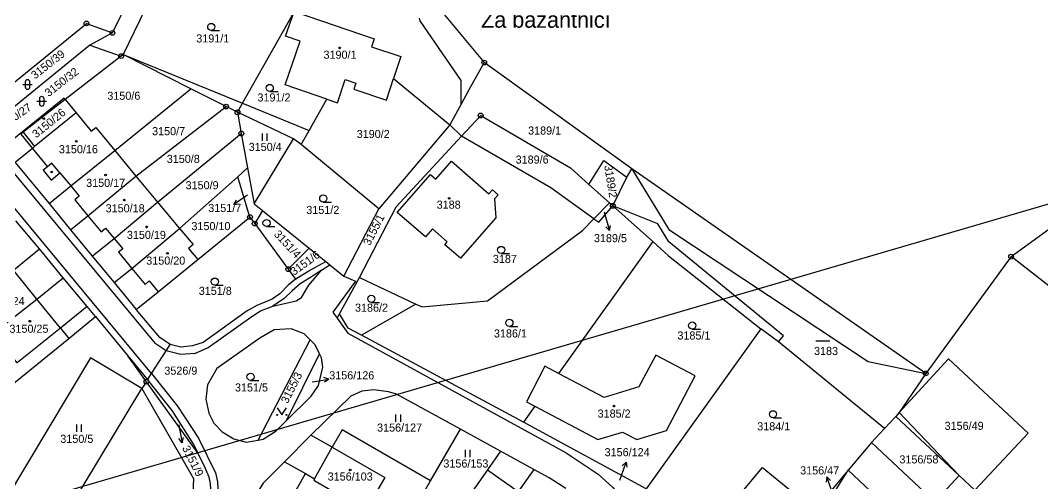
# Model space of a CAD drawing. Extents: x -784124 to -780570, y -980818 to -976926.
# Drawn here: x -782814.2 to -782598.9, y -978232.8 to -978135.4 of the extents above; entities that cross this region are included whole.
import ezdxf
from ezdxf.enums import TextEntityAlignment as Align

# ---------------------------------------------------------------- set-up
doc = ezdxf.new("R2010")
doc.units = 0
doc.header["$LTSCALE"] = 3.138375
doc.header["$MEASUREMENT"] = 0
doc.linetypes.add('2_6_59_2', pattern=[0])
for name, color, linetype in [('1006', 1, 'CONTINUOUS'), ('1029', 1, 'CONTINUOUS'), ('105', 1, 'CONTINUOUS'), ('18', 1, 'CONTINUOUS'), ('21800', 1, 'CONTINUOUS'), ('21900', 1, 'CONTINUOUS'), ('21999', 1, 'CONTINUOUS'), ('304', 1, 'CONTINUOUS'), ('306', 1, 'CONTINUOUS'), ('314', 1, 'CONTINUOUS'), ('316', 1, 'CONTINUOUS'), ('402', 1, 'CONTINUOUS'), ('404', 1, 'CONTINUOUS'), ('60502', 1, 'CONTINUOUS'), ('804', 1, 'CONTINUOUS')]:
    doc.layers.add(name, color=color, linetype=linetype)

# ---------------------------------------------------------------- blocks, each defined once
blk = doc.blocks.new('4_02$0')
at = {"layer": '404', "color": 255, "linetype": 'Continuous'}
blk.add_circle((-0.01, 0), 0.175, dxfattribs=at)
blk = doc.blocks.new('1029$1')
at = {"layer": '1029', "color": 6, "linetype": 'Continuous'}
for p, q in [((0, 3), (-0.5, 2)), ((0, 0), (0, 3)), ((0, 3), (0.5, 2))]:
    blk.add_line(p, q, dxfattribs=at)
blk = doc.blocks.new('3_06$4')
at = {"layer": '306', "color": 255, "linetype": 'Continuous'}
for p, q in [((-0.51, 0), (-0.51, 1.5)), ((0.49, 0), (0.49, 1.5))]:
    blk.add_line(p, q, dxfattribs=at)
blk = doc.blocks.new('3_04$3')
at = {"layer": '304', "color": 255, "linetype": 'Continuous'}
blk.add_line((0.01, 0), (1.76, 0), dxfattribs=at)
blk.add_circle((0.01, 0.75), 0.75, dxfattribs=at)
blk = doc.blocks.new('3_14$2')
at = {"layer": '314', "color": 255, "linetype": 'Continuous'}
blk.add_lwpolyline([(-1, 1.5), (0, 0), (1, 1.5)], dxfattribs=at)
for centre in [(-1, 0), (1, 0)]:
    blk.add_circle(centre, 0.1, dxfattribs=at)
blk = doc.blocks.new('3_16$5')
at = {"layer": '316', "color": 255, "linetype": 'Continuous'}
for p, q in [((-1, 1), (1, 1)), ((-0.5, 1.5), (-0.5, 0.5)), ((0.5, 0.5), (0.5, 1.5))]:
    blk.add_line(p, q, dxfattribs=at)
for centre, start, end in [((0, 1.5), 0, 180), ((0, 0.5), 180, 359.9879)]:
    blk.add_arc(centre, 0.5, start, end, dxfattribs=at)
blk = doc.blocks.new('8_04$10')
at = {"layer": '804', "color": 255, "linetype": 'Continuous'}
blk.add_line((-1.5, 0), (1.5, 0), dxfattribs=at)
blk = doc.blocks.new('1_05$19')
at = {"layer": '105', "color": 3, "linetype": 'Continuous'}
for radius in [0.5, 0.0303]:
    blk.add_circle((0, 0), radius, dxfattribs=at)

msp = doc.modelspace()

# ---------------------------------------------------------------- linework, layer by layer
at = {"layer": '1029', "color": 255, "linetype": 'Continuous'}
for p, q in [((-782766.39, -978172.12), (-782766.78, -978172.38)), ((-782691.24, -978175.59), (-782690.94, -978176.69)), ((-782752.74, -978211.38), (-782752.21, -978211.3)), ((-782780.88, -978220.43), (-782780.73, -978221.25)), ((-782687.97, -978232.08), (-782687.63, -978231.11))]:
    msp.add_line(p, q, dxfattribs=at)
at = {"layer": '21800', "color": 255, "linetype": 'Continuous'}
for p, q in [((-782792.61, -978142.54), (-782767.42, -978152.77)), ((-782767.42, -978152.77), (-782753.39, -978158.47)), ((-782813.76, -978158.78), (-782813.68, -978158.88)), ((-782813.68, -978158.88), (-782811.23, -978161.89)), ((-782811.69, -978162.26), (-782808.52, -978166.12)), ((-782786.58, -978209.65), (-782824.36, -978164.15)), ((-782816.6, -978166.26), (-782785.87, -978203.33)), ((-782808.52, -978166.12), (-782809.43, -978166.87)), ((-782809.43, -978166.87), (-782807.72, -978168.93)), ((-782807.59, -978165.36), (-782808.52, -978166.12)), ((-782805.89, -978167.42), (-782807.59, -978165.36)), ((-782685.42, -978166.59), (-782677.6, -978179.35)), ((-782807.72, -978168.93), (-782805.89, -978167.42)), ((-782805.89, -978167.42), (-782803.62, -978170.17)), ((-782803.62, -978170.17), (-782801.84, -978172.32)), ((-782801.84, -978172.32), (-782802.74, -978173.07)), ((-782802.74, -978173.07), (-782800, -978176.43)), ((-782679.95, -978178.12), (-782689.43, -978174.36)), ((-782800, -978176.43), (-782797.23, -978179.81)), ((-782797.23, -978179.81), (-782796.29, -978179.03)), ((-782796.29, -978179.03), (-782794.49, -978181.22)), ((-782677.65, -978181.94), (-782679.95, -978178.12)), ((-782677.6, -978179.35), (-782635.65, -978207.13)), ((-782794.49, -978181.22), (-782792.67, -978183.42)), ((-782653.51, -978201.71), (-782677.65, -978181.94)), ((-782792.67, -978183.42), (-782793.53, -978184.13)), ((-782793.53, -978184.13), (-782790.75, -978187.51)), ((-782810.75, -978193.98), (-782815.69, -978187.88)), ((-782790.75, -978187.51), (-782787.98, -978190.9)), ((-782753.5, -978191.02), (-782750.77, -978187.88)), ((-782750.77, -978187.88), (-782753.11, -978189.44)), ((-782750.77, -978187.88), (-782749.08, -978186.74)), ((-782787.98, -978190.9), (-782787.09, -978190.17)), ((-782787.09, -978190.17), (-782785.21, -978192.45)), ((-782753.11, -978189.44), (-782755.32, -978190.77)), ((-782756.99, -978192.21), (-782758.65, -978193.89)), ((-782755.32, -978190.77), (-782756.99, -978192.21)), ((-782755.03, -978193.64), (-782753.5, -978191.02)), ((-782805.77, -978200.12), (-782810.75, -978193.98)), ((-782758.65, -978193.89), (-782761.06, -978195.49)), ((-782761.06, -978195.49), (-782756.14, -978194.36)), ((-782756.14, -978194.36), (-782755.03, -978193.64)), ((-782765.68, -978197.81), (-782763.65, -978196.48)), ((-782763.65, -978196.48), (-782761.06, -978195.49)), ((-782774.65, -978204.17), (-782765.68, -978197.81)), ((-782805.77, -978200.12), (-782804.05, -978202.24)), ((-782783.49, -978204.87), (-782785.87, -978203.33)), ((-782654.53, -978202.95), (-782653.51, -978201.71)), ((-782780.45, -978205.64), (-782783.49, -978204.87)), ((-782777.45, -978205.45), (-782780.45, -978205.64)), ((-782777.45, -978205.45), (-782774.65, -978204.17)), ((-782635.65, -978207.13), (-782623.52, -978209.62)), ((-782786.58, -978209.65), (-782781.13, -978216.52)), ((-782781.13, -978216.52), (-782776.72, -978223.28)), ((-782616.48, -978231.09), (-782629.1, -978217.82)), ((-782776.72, -978223.28), (-782773.13, -978230.51)), ((-782752.25, -978231.77), (-782748.52, -978225.12)), ((-782773.13, -978230.51), (-782772.7, -978232.47)), ((-782758.09, -978237.69), (-782754.17, -978230.7)), ((-782715.82, -978229.89), (-782709.36, -978234.47)), ((-782772.7, -978232.47), (-782772.54, -978235.48))]:
    msp.add_line(p, q, dxfattribs=at)
at = {"layer": '21900', "color": 3, "linetype": 'Continuous'}
for p, q in [((-782794.84, -978137.97), (-782785.2, -978118.13)), ((-782781.52, -978119.69), (-782792.61, -978142.54)), ((-782758.37, -978138.68), (-782756.66, -978133.66)), ((-782730.02, -978135.45), (-782730.16, -978134.89)), ((-782721.37, -978147.97), (-782730.02, -978135.45)), ((-782794.84, -978137.97), (-782799.59, -978140.54)), ((-782799.59, -978140.54), (-782821.26, -978158.16)), ((-782799.59, -978140.54), (-782793.01, -978142.85)), ((-782793.01, -978142.85), (-782804.79, -978151.98)), ((-782792.61, -978142.54), (-782793.01, -978142.85)), ((-782778.31, -978149.74), (-782792.61, -978142.54)), ((-782685.42, -978166.59), (-782716.53, -978144.21)), ((-782735.61, -978147.56), (-782723.78, -978157.32)), ((-782794.37, -978162.71), (-782778.31, -978149.74)), ((-782770.9, -978153.47), (-782778.31, -978149.74)), ((-782721.38, -978152.95), (-782721.37, -978147.97)), ((-782804.79, -978151.98), (-782813.68, -978158.88)), ((-782804.79, -978151.98), (-782802.51, -978154.77)), ((-782789.88, -978168.13), (-782770.9, -978153.47)), ((-782768.5, -978154.68), (-782770.9, -978153.47)), ((-782721.38, -978152.95), (-782723.78, -978157.32)), ((-782756.71, -978160.23), (-782768.5, -978154.68)), ((-782768.5, -978154.68), (-782767.69, -978159.14)), ((-782721.28, -978159.69), (-782717.27, -978155.35)), ((-782723.78, -978157.32), (-782738.69, -978174.97)), ((-782721.28, -978159.69), (-782723.78, -978157.32)), ((-782785.33, -978173.61), (-782767.69, -978159.14)), ((-782767.69, -978159.14), (-782766.37, -978166.37)), ((-782765, -978173.91), (-782756.71, -978160.23)), ((-782755.11, -978161.42), (-782756.71, -978160.23)), ((-782811.69, -978162.26), (-782815.35, -978165.24)), ((-782794.37, -978162.71), (-782789.88, -978168.13)), ((-782738.69, -978174.97), (-782755.11, -978161.42)), ((-782694.49, -978169.84), (-782691.35, -978164.8)), ((-782691.35, -978164.8), (-782686.48, -978168.3)), ((-782815.35, -978165.24), (-782808.2, -978173.9)), ((-782768.46, -978168.23), (-782766.37, -978166.37)), ((-782766.37, -978166.37), (-782765, -978173.91)), ((-782686.48, -978168.3), (-782685.42, -978166.59)), ((-782623.52, -978209.62), (-782685.42, -978166.59)), ((-782789.88, -978168.13), (-782785.33, -978173.61)), ((-782780.7, -978179.13), (-782768.46, -978168.23)), ((-782765.87, -978176.73), (-782768.46, -978168.23)), ((-782689.43, -978174.36), (-782686.48, -978168.3)), ((-782694.49, -978169.84), (-782690.12, -978173.74)), ((-782605.53, -978185.05), (-782584.96, -978170.09)), ((-782808.2, -978173.9), (-782803.66, -978179.38)), ((-782785.33, -978173.61), (-782780.7, -978179.13)), ((-782765, -978173.91), (-782763.24, -978175.33)), ((-782763.24, -978175.33), (-782764.88, -978178.08)), ((-782763.24, -978175.33), (-782753.41, -978183.25)), ((-782746.09, -978189.15), (-782738.69, -978174.97)), ((-782690.12, -978173.74), (-782693.42, -978177.07)), ((-782690.12, -978173.74), (-782689.43, -978174.36)), ((-782689.43, -978174.36), (-782681.03, -978181.87)), ((-782810.23, -978183.43), (-782815.18, -978177.48)), ((-782776.88, -978185.68), (-782765.87, -978176.73)), ((-782765.87, -978176.73), (-782764.88, -978178.08)), ((-782695.81, -978179.53), (-782693.42, -978177.07)), ((-782803.66, -978179.38), (-782799.08, -978184.92)), ((-782764.88, -978178.08), (-782757.8, -978187.68)), ((-782715.8, -978194.34), (-782695.81, -978179.53)), ((-782805.21, -978189.48), (-782810.23, -978183.43)), ((-782757.8, -978187.68), (-782753.41, -978183.25)), ((-782753.41, -978183.25), (-782749.91, -978186.08)), ((-782799.08, -978184.92), (-782794.49, -978190.49)), ((-782749.91, -978186.08), (-782749.08, -978186.74)), ((-782605.53, -978185.05), (-782623.52, -978209.62)), ((-782757.8, -978187.68), (-782756.25, -978189.78)), ((-782749.08, -978186.74), (-782746.09, -978189.15)), ((-782800.16, -978195.56), (-782805.21, -978189.48)), ((-782794.49, -978190.49), (-782789.82, -978196.14)), ((-782747.02, -978197.08), (-782742.8, -978189.42)), ((-782742.8, -978189.42), (-782730.91, -978195.03)), ((-782730.91, -978195.03), (-782742.38, -978201.6)), ((-782798.42, -978197.67), (-782800.16, -978195.56)), ((-782747.49, -978198.03), (-782747.02, -978197.08)), ((-782798.42, -978197.67), (-782791.58, -978205.95)), ((-782658.26, -978200.22), (-782682.41, -978233.93)), ((-782783.49, -978204.87), (-782782.65, -978203.57)), ((-782764.15, -978223.66), (-782753.21, -978202.52)), ((-782708.22, -978219.86), (-782742.38, -978201.6)), ((-782758.16, -978219.55), (-782751.21, -978205.53)), ((-782787.69, -978211.36), (-782791.58, -978205.95)), ((-782703.76, -978208.13), (-782707.65, -978215.59)), ((-782700.9, -978209.63), (-782703.76, -978208.13)), ((-782623.52, -978209.62), (-782629.1, -978217.82)), ((-782787.69, -978211.36), (-782788.62, -978212.8)), ((-782776.8, -978226.5), (-782787.69, -978211.36)), ((-782806.66, -978242.62), (-782788.62, -978212.8)), ((-782705.85, -978216.54), (-782708.22, -978219.86)), ((-782707.65, -978215.59), (-782705.85, -978216.54)), ((-782629.78, -978218.67), (-782632.22, -978221.21)), ((-782629.1, -978217.82), (-782629.78, -978218.67)), ((-782629.78, -978218.67), (-782616.48, -978231.09)), ((-782682.41, -978233.93), (-782708.22, -978219.86)), ((-782753.05, -978222.63), (-782758.6, -978228.21)), ((-782748.52, -978225.12), (-782753.05, -978222.63)), ((-782727.86, -978232.2), (-782721.55, -978221.36)), ((-782713.07, -978225.99), (-782721.55, -978221.36)), ((-782632.22, -978221.21), (-782634.94, -978224.17)), ((-782634.94, -978224.17), (-782639.87, -978230)), ((-782621.63, -978236.61), (-782634.94, -978224.17)), ((-782706.08, -978229.81), (-782713.07, -978225.99)), ((-782639.87, -978230), (-782644.8, -978235.85)), ((-782643.99, -978236.61), (-782639.87, -978230)), ((-782639.87, -978230), (-782625.21, -978243.7)), ((-782621.63, -978236.61), (-782616.48, -978231.09)), ((-782616.48, -978231.09), (-782613.15, -978234.19)), ((-782731.54, -978238.66), (-782727.86, -978232.2))]:
    msp.add_line(p, q, dxfattribs=at)
for points in [[(-782642.01, -978063.55), (-782659.92, -978046.74), (-782678.89, -978047.52), (-782695.6, -978041.57), (-782704.66, -978037.98), (-782728.71, -978041.82), (-782751.7, -978047.5), (-782757.72, -978076.12), (-782730.11, -978094.6), (-782727.67, -978097.96), (-782724.25, -978107), (-782727.45, -978112.71), (-782729.5, -978128.56), (-782716.53, -978144.21)], [(-782768.5, -978154.68), (-782767.42, -978152.77), (-782756.66, -978133.66)], [(-782756.58, -978133.46), (-782739.7, -978139.25), (-782740.25, -978140.9), (-782734.06, -978142.94), (-782735.61, -978147.56)], [(-782823.83, -978155.09), (-782800.32, -978135.98), (-782794.84, -978137.97)], [(-782749.69, -978151.89), (-782758.48, -978148.89), (-782755.33, -978139.73), (-782758.37, -978138.68)], [(-782716.53, -978144.21), (-782719.73, -978149.96), (-782721.38, -978152.95)], [(-782749.69, -978151.89), (-782747.45, -978152.66), (-782745.8, -978147.79), (-782743.55, -978148.55), (-782743.98, -978149.83), (-782737.14, -978152.15), (-782735.61, -978147.56)], [(-782804.79, -978151.98), (-782805.04, -978151.67), (-782813.76, -978158.78), (-782817.91, -978162.16)], [(-782755.11, -978161.42), (-782753.39, -978158.47), (-782749.69, -978151.89)], [(-782802.51, -978154.77), (-782811.23, -978161.89), (-782811.69, -978162.26)], [(-782802.51, -978154.77), (-782799.29, -978158.65), (-782798.37, -978157.89), (-782794.37, -978162.71)], [(-782717.27, -978155.35), (-782698.34, -978166.39), (-782694.49, -978169.84)], [(-782813.68, -978158.88), (-782814.16, -978159.25), (-782811.69, -978162.26)], [(-782742.8, -978189.42), (-782735.06, -978174.6), (-782721.28, -978159.69)], [(-782693.42, -978177.07), (-782702.47, -978170.55), (-782721.28, -978159.69)], [(-782808.2, -978173.9), (-782803.62, -978170.17), (-782794.37, -978162.71)], [(-782714.34, -978172.91), (-782714.05, -978176.87), (-782721.53, -978185.38), (-782724.82, -978182.53), (-782724.33, -978181.96), (-782727.43, -978179.22), (-782728.9, -978180.89), (-782734.83, -978175.73), (-782727.85, -978167.77), (-782726.7, -978168.75), (-782723.4, -978164.98), (-782715.57, -978171.86), (-782714.8, -978171), (-782713.6, -978172.07), (-782714.34, -978172.91)], [(-782803.66, -978179.38), (-782800, -978176.43), (-782789.88, -978168.13)], [(-782799.08, -978184.92), (-782794.49, -978181.22), (-782785.33, -978173.61)], [(-782693.42, -978177.07), (-782692.39, -978177.81), (-782689.43, -978174.36)], [(-782794.49, -978190.49), (-782790.75, -978187.51), (-782780.7, -978179.13)], [(-782780.7, -978179.13), (-782777.85, -978182.52), (-782778.83, -978183.33), (-782776.88, -978185.68)], [(-782681.03, -978181.87), (-782677.69, -978184.87), (-782658.26, -978200.22)], [(-782824.84, -978195.17), (-782815.69, -978187.88), (-782810.23, -978183.43)], [(-782789.82, -978196.14), (-782785.21, -978192.45), (-782776.88, -978185.68)], [(-782756.25, -978189.78), (-782756, -978189.58), (-782753.44, -978188.02), (-782749.91, -978186.08)], [(-782819.96, -978201.19), (-782818.99, -978200.4), (-782810.75, -978193.98), (-782805.21, -978189.48)], [(-782756.25, -978189.78), (-782757.84, -978191.05), (-782759.58, -978192.88), (-782761.18, -978194.03), (-782764.43, -978195.33)], [(-782746.09, -978189.15), (-782743.62, -978190.24), (-782748.41, -978196.76), (-782747.49, -978198.03)], [(-782730.91, -978195.03), (-782729.62, -978195.64), (-782715.8, -978194.34)], [(-782800.16, -978195.56), (-782805.77, -978200.12), (-782814.91, -978207.4), (-782817.01, -978204.82), (-782819.96, -978201.19)], [(-782782.65, -978203.57), (-782784.85, -978202.09), (-782789.82, -978196.14)], [(-782764.43, -978195.33), (-782766.44, -978196.42), (-782775.72, -978203.1), (-782778.01, -978203.8), (-782780.4, -978204.11), (-782782.65, -978203.57)], [(-782742.38, -978201.6), (-782745.18, -978200.1), (-782747.02, -978197.08)], [(-782846.92, -978239.07), (-782828.44, -978222.06), (-782804.05, -978202.24), (-782798.42, -978197.67)], [(-782747.49, -978198.03), (-782745.25, -978201.13), (-782699.27, -978226.33), (-782692.52, -978230.81), (-782689.53, -978233.57), (-782682.24, -978241.88), (-782678.85, -978245.76), (-782662.08, -978265.66)], [(-782753.21, -978202.52), (-782754.42, -978201.28), (-782757.22, -978200.26), (-782760.75, -978200.48), (-782763.76, -978202.18), (-782772.84, -978208.61), (-782774.81, -978212.03), (-782775.18, -978215.03), (-782774.56, -978218), (-782773.45, -978220.1), (-782771.73, -978221.92), (-782769.28, -978223.4), (-782766.67, -978224.09), (-782764.15, -978223.66)], [(-782632.22, -978221.21), (-782654.53, -978202.95), (-782658.26, -978200.22)], [(-782751.21, -978205.53), (-782752.17, -978203.6), (-782753.21, -978202.52)], [(-782787.45, -978210.99), (-782786.58, -978209.65), (-782783.49, -978204.87)], [(-782758.16, -978219.55), (-782752.96, -978214.39), (-782751.45, -978212.18), (-782750.52, -978208.29), (-782750.82, -978206.32), (-782751.21, -978205.53)], [(-782705.85, -978216.54), (-782692.61, -978223.53), (-782687.41, -978221.95), (-782684.36, -978223.53), (-782678.15, -978221.64), (-782672.08, -978210.16), (-782680.39, -978205.75), (-782683.94, -978212.47), (-782691.27, -978214.69), (-782700.9, -978209.63)], [(-782788.62, -978212.8), (-782799.47, -978206.31), (-782817.45, -978236.33), (-782806.66, -978242.62)], [(-782791.58, -978205.95), (-782788.25, -978209.98), (-782787.45, -978210.99)], [(-782613.15, -978234.19), (-782601.95, -978222.2), (-782618.72, -978206.53), (-782629.1, -978217.82)], [(-782787.45, -978210.99), (-782782.34, -978217.43), (-782777.76, -978224.58), (-782776.8, -978226.5)], [(-782788.62, -978212.8), (-782777.76, -978231.73), (-782778.62, -978251.52)], [(-782721.55, -978221.36), (-782734.99, -978214.01), (-782736.72, -978213.52), (-782739.77, -978213.11), (-782742.27, -978213.37), (-782744.64, -978214.4), (-782753.05, -978222.63)], [(-782764.15, -978223.66), (-782763.06, -978223.48), (-782760.36, -978221.73), (-782758.16, -978219.55)], [(-782727.86, -978232.2), (-782746.45, -978221.52), (-782748.52, -978225.12)], [(-782748.52, -978225.12), (-782737.47, -978231.49), (-782741.43, -978238.43)], [(-782779.32, -978255.26), (-782775.91, -978249.05), (-782775.81, -978247.21), (-782774.2, -978238.42), (-782774.05, -978234.87), (-782774.16, -978232.89), (-782774.48, -978231.43), (-782775.31, -978229.49), (-782776.8, -978226.5)], [(-782713.07, -978225.99), (-782715.82, -978229.89), (-782722.67, -978239.58), (-782723.16, -978240.31)], [(-782758.6, -978228.21), (-782763.11, -978232.74), (-782764.09, -978234.27)], [(-782758.6, -978228.21), (-782754.17, -978230.7), (-782752.25, -978231.77), (-782752.43, -978232.09), (-782742.99, -978237.54)], [(-782657.89, -978229.4), (-782651.4, -978234.78), (-782658.12, -978242.9), (-782664.62, -978237.5), (-782657.89, -978229.4)], [(-782706.08, -978229.81), (-782708.96, -978233.9), (-782709.36, -978234.47), (-782715.64, -978243.43), (-782716.16, -978244.17)], [(-782699.3, -978233.87), (-782702.83, -978231.59), (-782706.08, -978229.81)]]:
    msp.add_lwpolyline(points, dxfattribs=at)
at = {"layer": '21999', "color": 3, "linetype": 'Continuous'}
msp.add_line((-782681.03, -978181.87), (-782700.9, -978209.63), dxfattribs=at)
msp.add_lwpolyline([(-782555.6, -978224.69), (-782556.1, -978223.6), (-782605.53, -978185.05)], dxfattribs=at)
at = {"layer": '60502', "color": 255, "linetype": '2_6_59_2'}
msp.add_line((-782818.76, -978238.49), (-782529.85, -978154.17), dxfattribs=at)

# ---------------------------------------------------------------- block references
at = {"layer": '1029', "color": 0, "linetype": 'ByBlock'}
for p, rotation in [((-782766.78, -978172.38), 124), ((-782690.94, -978176.69), 196), ((-782752.21, -978211.3), 279), ((-782780.73, -978221.25), 191), ((-782687.63, -978231.11), 341.0000000000001), ((-782643.35, -978234.21), 20)]:
    msp.add_blockref('1029$1', p, dxfattribs=dict(at, rotation=rotation))
at = {"layer": '105', "color": 0, "linetype": 'ByBlock'}
for p in [(-782800.32, -978135.98), (-782794.84, -978137.97), (-782793.01, -978142.85), (-782716.53, -978144.21), (-782770.9, -978153.47), (-782768.5, -978154.68), (-782717.27, -978155.35), (-782767.69, -978159.14), (-782689.43, -978174.36), (-782765.87, -978176.73), (-782764.88, -978178.08), (-782605.53, -978185.05), (-782757.8, -978187.68), (-782623.52, -978209.62), (-782787.69, -978211.36)]:
    msp.add_blockref('1_05$19', p, dxfattribs=at)
at = {"layer": '304', "color": 0, "linetype": 'ByBlock'}
for p in [(-782774.04, -978137.46), (-782761.71, -978150.3), (-782750.44, -978173.56), (-782762.39, -978178.72), (-782712.96, -978184.38), (-782773.28, -978191.05), (-782740.32, -978194.69), (-782711.23, -978199.73), (-782672.72, -978200.3), (-782765.76, -978211.08), (-782655.69, -978218.96)]:
    msp.add_blockref('3_04$3', p, dxfattribs=at)
at = {"layer": '306', "color": 0, "linetype": 'ByBlock'}
for p in [(-782762.72, -978160.67), (-782734.6, -978219.78), (-782801.86, -978221.89), (-782719.94, -978227.23)]:
    msp.add_blockref('3_06$4', p, dxfattribs=at)
at = {"layer": '314', "color": 0, "linetype": 'ByBlock'}
msp.add_blockref('3_14$2', (-782759.15, -978218.37), dxfattribs=at)
at = {"layer": '316', "color": 0, "linetype": 'ByBlock'}
for p in [(-782812.73, -978149.83), (-782809.74, -978153.36)]:
    msp.add_blockref('3_16$5', p, dxfattribs=at)
at = {"layer": '402', "color": 0, "linetype": 'ByBlock'}
msp.add_blockref('4_02$0', (-782807.62, -978167.23), dxfattribs=at)
at = {"layer": '404', "color": 0, "linetype": 'ByBlock'}
for p in [(-782746.96, -978141.12), (-782809.29, -978156.02), (-782802.44, -978160.78), (-782796.29, -978167.86), (-782792.31, -978173.16), (-782723.88, -978172.78), (-782787.63, -978178.79), (-782783.25, -978184.34), (-782812.22, -978198.64), (-782689.16, -978216.51), (-782744.74, -978229.93)]:
    msp.add_blockref('4_02$0', p, dxfattribs=at)
at = {"layer": '804', "color": 0, "linetype": 'ByBlock'}
msp.add_blockref('8_04$10', (-782645.19, -978202.78), dxfattribs=at)

# ---------------------------------------------------------------- texts
at = {"layer": '1006', "color": 255, "linetype": 'Continuous'}
msp.add_text('Za bažantnicí', height=3.4, dxfattribs=at).set_placement((-782703.54, -978137.91), align=Align.BOTTOM_CENTER)
at = {"layer": '18', "color": 255, "linetype": 'Continuous'}
for s, p in [('3191/1', (-782777.18, -978140.49)), ('3150/6', (-782795.92, -978152.55)), ('3150/7', (-782786.49, -978160)), ('3189/1', (-782707.28, -978159.87)), ('3150/16', (-782806.12, -978163.8)), ('3150/4', (-782766.14, -978163.32)), ('3150/8', (-782783.4, -978165.84)), ('3150/17', (-782800.38, -978170.88)), ('3150/9', (-782779.43, -978171.38)), ('3188', (-782726.54, -978175.47)), ('3150/18', (-782796.27, -978176.23)), ('3151/2', (-782754, -978176.58)), ('3150/10', (-782778.2, -978179.98)), ('3150/19', (-782791.8, -978181.83)), ('3150/20', (-782787.72, -978187.24)), ('3187', (-782714.7, -978186.89)), ('3150/24', (-782821.57, -978195.76)), ('3150/25', (-782816.54, -978201.58)), ('3183', (-782647.05, -978206.25)), ('3156/126', (-782749.17, -978211.38)), ('3151/5', (-782769.03, -978213.93)), ('3156/127', (-782739.09, -978222.38)), ('3184/1', (-782659.01, -978222.11)), ('3156/49', (-782619.54, -978222.01)), ('3150/5', (-782805.82, -978224.75)), ('3156/58', (-782629.06, -978229.07)), ('3156/153', (-782725.13, -978229.94)), ('3156/103', (-782749.5, -978232.68))]:
    msp.add_text(s, height=1.7, dxfattribs=at).set_placement(p, align=Align.BOTTOM_LEFT)
for s, rotation, p in [('3150/39', 38, (-782807.6, -978145.66)), ('3150/32', 38, (-782804.72, -978149.38)), ('3189/2', 279, (-782691.21, -978169.42))]:
    msp.add_text(s, height=1.7, rotation=rotation, dxfattribs=at).set_placement(p, align=Align.BOTTOM_CENTER)
for s, p in [('3190/1', (-782746.9, -978143.91)), ('3191/2', (-782760.81, -978152.91)), ('3190/2', (-782739.91, -978160.6)), ('3189/6', (-782706.43, -978165.98)), ('3151/7', (-782771.18, -978176.16)), ('3151/8', (-782773.18, -978193.61)), ('3186/2', (-782740.27, -978197.15)), ('3186/1', (-782711, -978202.57)), ('3185/1', (-782672.35, -978203)), ('3526/9', (-782780.43, -978210.4)), ('3185/2', (-782689.16, -978219.43)), ('3156/124', (-782686.42, -978227.56))]:
    msp.add_text(s, height=1.7, dxfattribs=at).set_placement(p, align=Align.BOTTOM_CENTER)
msp.add_text('3150/27', height=1.7, rotation=35, dxfattribs=at).set_placement((-782811.41, -978154.44), align=Align.BOTTOM_RIGHT)
for s, rotation, p in [('3150/26', 39, (-782810.58, -978160.59)), ('3155/1', 63, (-782740.15, -978183.1)), ('3151/4', 313, (-782761.33, -978180.79)), ('3151/6', 36, (-782756.28, -978189.51)), ('3155/3', 63, (-782757.49, -978216.34))]:
    msp.add_text(s, height=1.7, rotation=rotation, dxfattribs=at).set_placement(p, align=Align.BOTTOM_LEFT)
msp.add_text('3189/5', height=1.7, dxfattribs=at).set_placement((-782689.93, -978180.3), align=Align.TOP_CENTER)
msp.add_text('3151/9', height=1.7, rotation=297, dxfattribs=at).set_placement((-782777.13, -978227.65), align=Align.TOP_CENTER)
msp.add_text('3156/47', height=1.7, dxfattribs=at).set_placement((-782641.75, -978231.39), align=Align.BOTTOM_RIGHT)

doc.saveas('drawing.dxf')
